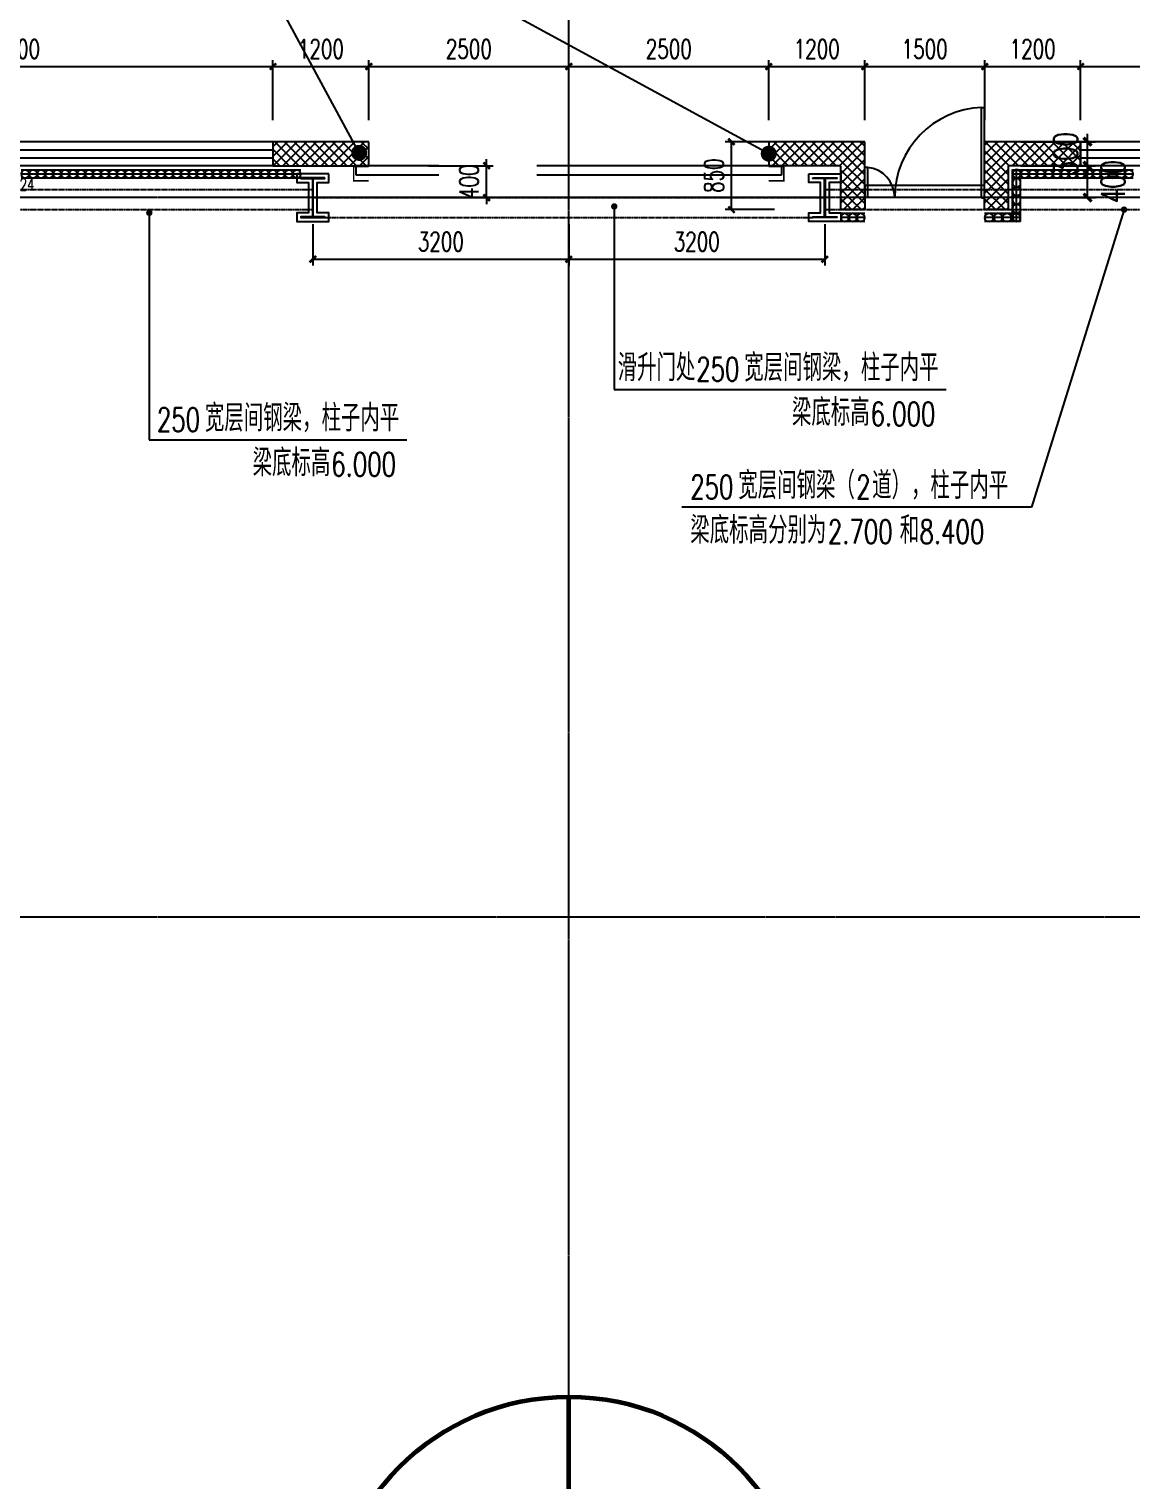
# Model space of a CAD drawing. Extents: x -954573 to 446329, y 489853 to 1226784.
# Drawn here: x -192454 to -178675, y 815779 to 833929 of the extents above; entities that cross this region are included whole.
import ezdxf

# ---------------------------------------------------------------- set-up
doc = ezdxf.new("R2010")
doc.units = 0
doc.header["$LTSCALE"] = 10
doc.header["$MEASUREMENT"] = 0
for name, pattern in [('10平面$0$10平面$0$DASH', [0.35, 0.25, -0.1]), ('10平面$0$DOTE', [2.42, 2, -0.2, 0.02, -0.2]), ('10平面$1$DASH', [0.35, 0.25, -0.1])]:
    doc.linetypes.add(name, pattern=pattern)
doc.layers.get('Defpoints').update_dxf_attribs({"color": 210})
for name, color, linetype in [('10平面$0$10平面$0$WINDOW', 8, 'Continuous'), ('10平面$0$A-AXIS-DOTE', 8, '10平面$0$DOTE'), ('10平面$0$A-AXIS-DP', 8, 'Continuous'), ('10平面$0$A-AXIS-SYMB', 8, 'Continuous'), ('10平面$0$A-HATCH-2', 8, 'Continuous'), ('10平面$0$A-HRAIL', 8, 'Continuous'), ('10平面$0$A-LIN-V', 8, 'Continuous'), ('10平面$0$A-SFCE', 8, 'Continuous'), ('10平面$0$A-WINDOW', 8, 'Continuous'), ('10平面$0$AS-WALL', 8, 'Continuous'), ('10平面$0$DIM_SYMB', 8, 'Continuous'), ('10平面$0$PUB_HATCH', 8, 'Continuous'), ('10平面$0$PUB_TEXT', 8, 'Continuous'), ('10平面$0$建-窗', 8, 'Continuous'), ('10平面$0$建-门窗编号', 8, 'Continuous'), ('A-LIN-V', 9, 'Continuous')]:
    doc.layers.add(name, color=color, linetype=linetype)
doc.styles.add('10平面$0$_TCH_DIM', font='SIMPLEX', dxfattribs={"bigfont": 'GBCBIG'})
doc.styles.add('10平面$0$_TCH_DIM_T3', font='SIMPLEX', dxfattribs={"width": 0.705882, "bigfont": 'GBCBIG'})
doc.styles.add('10平面$0$A-DIM_T3', font='SIMPLEX', dxfattribs={"width": 0.705882, "bigfont": 'GBCBIG'})
doc.styles.add('10平面$0$A-WIN-LABEL', font='SIMPLEX', dxfattribs={"bigfont": 'GBCBIG'})
doc.dimstyles.new('10平面$0$_TCH_ARCH&&80', dxfattribs={"dimtxt": 238, "dimasz": 80, "dimexe": 80, "dimexo": 80, "dimgap": 101, "dimtad": 1, "dimdec": 0, "dimzin": 0, "dimdsep": 46, "dimtxsty": '10平面$0$_TCH_DIM_T3', "dimblk": '10平面$0$_ArchTick', "dimcen": 0.09, "dimclrt": 7, "dimazin": 2, "dimtfac": 1, "dimtdec": 0, "dimtix": 1, "dimtmove": 2, "dimatfit": 3, "dimfxl": 0, "dimtolj": 1, "dimtzin": 0, "dimarcsym": 0})
doc.dimstyles.new('10平面$0$A-DIM&&100', dxfattribs={"dimtxt": 297.5, "dimasz": 100, "dimexe": 100, "dimexo": 100, "dimgap": 126.25, "dimtad": 1, "dimdec": 0, "dimzin": 0, "dimdsep": 46, "dimtxsty": '10平面$0$A-DIM_T3', "dimblk": '10平面$0$_ArchTick', "dimcen": 0.09, "dimclrt": 7, "dimazin": 2, "dimtfac": 1, "dimtdec": 0, "dimtix": 1, "dimtmove": 2, "dimatfit": 3, "dimfxl": 0, "dimtolj": 1, "dimtzin": 0, "dimarcsym": 0})
pattern_1 = [(45, (60, 0), (-60.000061, 60.000061), []), (135, (60, 0), (-60.000061, -60.000061), [])]

# ---------------------------------------------------------------- blocks, each defined once
blk = doc.blocks.new('10平面$0$_ArchTick')
at = {"color": 0, "linetype": 'ByBlock', "const_width": 0.4}
blk.add_lwpolyline([(-0.5, -0.5), (0.5, 0.5)], dxfattribs=at)
blk = doc.blocks.new('*D3172')
at = {"layer": '10平面$0$A-AXIS-DP', "color": 0, "lineweight": -2}
for p, q in [((35032, 26670), (35032, 26150)), ((38232, 26670), (38232, 26150)), ((35032, 26230), (38232, 26230))]:
    blk.add_line(p, q, dxfattribs=at)
at = {"layer": 'Defpoints', "color": 0}
for p in [(35032, 26750), (38232, 26750), (38232, 26230)]:
    blk.add_point(p, dxfattribs=at)
at = {"layer": '10平面$0$A-AXIS-DP', "color": 0, "lineweight": -2, "xscale": 80, "yscale": 80, "zscale": 80, "rotation": 180}
blk.add_blockref('10平面$0$_ArchTick', (35032, 26230), dxfattribs=at)
at = {"layer": '10平面$0$A-AXIS-DP', "color": 0, "lineweight": -2, "xscale": 80, "yscale": 80, "zscale": 80}
blk.add_blockref('10平面$0$_ArchTick', (38232, 26230), dxfattribs=at)
at = {"layer": '10平面$0$A-AXIS-DP', "color": 7, "insert": (36632, 26450), "char_height": 238, "attachment_point": 5, "style": '10平面$0$_TCH_DIM_T3'}
blk.add_mtext('\\A1;3200', dxfattribs=at)
blk = doc.blocks.new('*D3173')
at = {"layer": '10平面$0$A-AXIS-DP', "color": 0, "lineweight": -2}
for p, q in [((31832, 26670), (31832, 26150)), ((35032, 26670), (35032, 26150)), ((31832, 26230), (35032, 26230))]:
    blk.add_line(p, q, dxfattribs=at)
at = {"layer": 'Defpoints', "color": 0}
for p in [(31832, 26750), (35032, 26750), (35032, 26230)]:
    blk.add_point(p, dxfattribs=at)
at = {"layer": '10平面$0$A-AXIS-DP', "color": 0, "lineweight": -2, "xscale": 80, "yscale": 80, "zscale": 80, "rotation": 180}
blk.add_blockref('10平面$0$_ArchTick', (31832, 26230), dxfattribs=at)
at = {"layer": '10平面$0$A-AXIS-DP', "color": 0, "lineweight": -2, "xscale": 80, "yscale": 80, "zscale": 80}
blk.add_blockref('10平面$0$_ArchTick', (35032, 26230), dxfattribs=at)
at = {"layer": '10平面$0$A-AXIS-DP', "color": 7, "insert": (33432, 26450), "char_height": 238, "attachment_point": 5, "style": '10平面$0$_TCH_DIM_T3'}
blk.add_mtext('\\A1;3200', dxfattribs=at)
blk = doc.blocks.new('10平面$0$10平面$0$$DorLib2D$00000126')
at = {"color": 0, "linetype": 'Continuous'}
for p, q in [((-0.532, 0.5), (-0.532, 0.9)), ((0.532, 0.9), (0.532, 0.5))]:
    blk.add_line(p, q, dxfattribs=at)
at = {"color": 0, "linetype": '10平面$0$10平面$0$DASH'}
for p, q in [((-0.532, 0.9), (0.532, 0.9)), ((-0.532, 0.5), (0.532, 0.5))]:
    blk.add_line(p, q, dxfattribs=at)
blk = doc.blocks.new('10平面$0$DOOR2DLIB$SYSLIB$00000123')
at = {"color": 0}
for p, q in [((0.475, -0.001), (0.475, 0.752)), ((0.475, 0.752), (0.5, 0.752)), ((0.5, -0.001), (0.5, 0.752)), ((-0.5, 0), (-0.5, 0.252)), ((-0.475, 0.252), (-0.5, 0.252)), ((-0.475, 0), (-0.475, 0.252)), ((-0.475, 0), (-0.5, 0)), ((0.475, -0.001), (0.5, -0.001))]:
    blk.add_line(p, q, dxfattribs=at)
for centre, radius, start, end in [((0.505, -0.002), 0.755, 92.2493, 179.7238), ((-0.501, 0.003), 0.251, 359.7899, 84.0974)]:
    blk.add_arc(centre, radius, start, end, dxfattribs=at)
blk = doc.blocks.new('10平面$0$G$C325EBD4F')
at = {"layer": '10平面$0$PUB_HATCH'}
h = blk.add_hatch(dxfattribs=at)
h.set_pattern_fill('多孔材料', color=256, scale=30, style=0)
h.set_pattern_definition(pattern_1)
h.paths.add_polyline_path([(3700, -50), (3700, 250), (3400, 250)])
h = blk.add_hatch(dxfattribs=at)
h.set_pattern_fill('多孔材料', color=256, scale=30, style=0)
h.set_pattern_definition(pattern_1)
h.paths.add_polyline_path([(3700, -50), (3400, 250), (3400, -300), (3700, -600)])
h = blk.add_hatch(dxfattribs=at)
h.set_pattern_fill('多孔材料', color=256, scale=30, style=0)
h.set_pattern_definition(pattern_1)
h.paths.add_polyline_path([(5500, 250), (5200, 250), (5200, -50)])
h = blk.add_hatch(dxfattribs=at)
h.set_pattern_fill('多孔材料', color=256, scale=30, style=0)
h.set_pattern_definition(pattern_1)
h.paths.add_polyline_path([(5500, 250), (5200, -50), (5200, -600), (5500, -300)])
h = blk.add_hatch(dxfattribs=at)
h.set_pattern_fill('多孔材料', color=256, scale=30, style=0)
h.set_pattern_definition(pattern_1)
h.paths.add_polyline_path([(3700, -600), (3400, -300), (2500, -300), (2500, -600)])
h = blk.add_hatch(dxfattribs=at)
h.set_pattern_fill('多孔材料', color=256, scale=30, style=0)
h.set_pattern_definition(pattern_1)
h.paths.add_polyline_path([(6400, -300), (5500, -300), (5200, -600), (6400, -600)])
at = {"layer": '10平面$0$10平面$0$WINDOW'}
blk.add_line((5200, -50), (3700, -50), dxfattribs=at)
at = {"layer": '10平面$0$AS-WALL'}
for p, q in [((3700, 250), (3400, 250)), ((3400, 250), (3400, -300)), ((3700, -50), (3700, 250)), ((5500, 250), (5200, 250)), ((5200, 250), (5200, -50)), ((5500, 250), (5500, -300)), ((3700, -50), (3700, -600)), ((5200, -50), (5200, -600)), ((3400, -300), (2500, -300)), ((2500, -600), (2500, -300)), ((6400, -300), (5500, -300)), ((6400, -600), (6400, -300)), ((3700, -600), (2500, -600)), ((6400, -600), (5200, -600))]:
    blk.add_line(p, q, dxfattribs=at)
at = {"layer": '10平面$0$10平面$0$WINDOW', "zscale": 300}
for name, p, xscale, yscale, rotation in [('10平面$0$DOOR2DLIB$SYSLIB$00000123', (4450, 100), -1500, 1500, 180.0000000000445), ('10平面$0$10平面$0$$DorLib2D$00000126', (0, -450), 5000, -300, 180.0000000000008)]:
    blk.add_blockref(name, p, dxfattribs=dict(at, xscale=xscale, yscale=yscale, rotation=rotation))
blk = doc.blocks.new('10平面$0$342343243')
at = {"layer": '10平面$0$A-AXIS-DP', "color": 5}
blk.add_lwpolyline([(-155704, 832070), (-155404, 832070), (-155404, 832058), (-155550, 832058), (-155550, 831582), (-155404, 831582), (-155404, 831570), (-155704, 831570), (-155704, 831582), (-155558, 831582), (-155558, 832058), (-155704, 832058), (-155704, 832070)], close=True, dxfattribs=at)
at = {"layer": '10平面$0$A-HATCH-2'}
blk.add_lwpolyline([(-155754, 832120), (-155354, 832120), (-155354, 832008), (-155500, 832008), (-155500, 831632), (-155354, 831632), (-155354, 831520), (-155754, 831520), (-155754, 831632), (-155608, 831632), (-155608, 832008), (-155754, 832008)], close=True, dxfattribs=at)
blk = doc.blocks.new('10平面$0$w4234324')
at = {"layer": '10平面$0$A-AXIS-DP', "xscale": -1}
blk.add_blockref('10平面$0$342343243', (-344458, 0), dxfattribs=at)
at = {"layer": '10平面$0$A-AXIS-DP'}
blk.add_blockref('10平面$0$342343243', (-26950, 0), dxfattribs=at)
blk = doc.blocks.new('*D3364')
at = {"layer": '10平面$0$A-AXIS-DP', "color": 0, "lineweight": -2}
for p, q in [((-187460, 832220), (-186652, 832220)), ((-186732, 832220), (-186732, 832300)), ((-186732, 831820), (-186732, 832220)), ((-187460, 831820), (-186652, 831820)), ((-186732, 831820), (-186732, 831740))]:
    blk.add_line(p, q, dxfattribs=at)
at = {"layer": 'Defpoints', "color": 0}
for p in [(-187540, 832220), (-186732, 832220), (-187540, 831820)]:
    blk.add_point(p, dxfattribs=at)
at = {"layer": '10平面$0$A-AXIS-DP', "color": 0, "lineweight": -2, "xscale": 80, "yscale": 80, "zscale": 80}
for p, rotation in [((-186732, 832220), 270), ((-186732, 831820), 90)]:
    blk.add_blockref('10平面$0$_ArchTick', p, dxfattribs=dict(at, rotation=rotation))
at = {"layer": '10平面$0$A-AXIS-DP', "color": 7, "insert": (-186952, 832020), "char_height": 238, "attachment_point": 5, "rotation": 90, "style": '10平面$0$_TCH_DIM_T3'}
blk.add_mtext('\\A1;400', dxfattribs=at)
blk = doc.blocks.new('10平面$0$w4324324')
at = {"layer": '10平面$0$A-HATCH-2', "lineweight": 60}
for q in [(-1694760, 686605), (-1697614, 684532), (-1691907, 684532), (-1696524, 681178), (-1692997, 681178)]:
    blk.add_line((-1694760, 683605), q, dxfattribs=at)
blk.add_circle((-1694760, 683605), 3000, dxfattribs=at)
blk = doc.blocks.new('10平面$0$w423432')
at = {"layer": '10平面$0$A-LIN-V'}
blk.add_blockref('10平面$0$w4324324', (-16500, -9000), dxfattribs=at)
blk = doc.blocks.new('10平面$0$3333')
at = {"layer": '10平面$0$A-SFCE', "const_width": 20}
blk.add_lwpolyline([(-227064, 766320), (-227064, 766510), (-227244, 766510), (-227244, 766320)], dxfattribs=at)
blk = doc.blocks.new('10平面$0$99平面图例外参$0$$LinePat$圆环')
for points in [[(0, 150), (300, 150)], [(0, 0), (300, 0)], [(0, -150), (300, -150)]]:
    blk.add_lwpolyline(points)
at = {"color": 0}
blk.add_circle((150, 0), 150, dxfattribs=at)
blk = doc.blocks.new('10平面$0$34242343243')
at = {"layer": '10平面$0$A-HRAIL', "yscale": 0.3333333333333333, "zscale": 0.3333333333333333}
for p, xscale in [((-192454, 832114), -0.3333333334295547), ((-192354, 832114), -0.3333333334295547), ((-192254, 832114), -0.3333333334295547), ((-192154, 832114), -0.3333333334295547), ((-192054, 832114), -0.3333333334295547), ((-191954, 832114), -0.3333333334295547), ((-191854, 832114), -0.3333333334295547), ((-191754, 832114), -0.3333333334295547), ((-191654, 832114), -0.3333333334295547), ((-191554, 832114), -0.3333333334295547), ((-191454, 832114), -0.3333333334295547), ((-191354, 832114), -0.3333333334295547), ((-191254, 832114), -0.3333333334295547), ((-191154, 832114), -0.3333333334295547), ((-191054, 832114), -0.3333333334295547), ((-190954, 832114), -0.3333333334295547), ((-190854, 832114), -0.3333333334295547), ((-190754, 832114), -0.3333333334295547), ((-190654, 832114), -0.3333333334295547), ((-190554, 832114), -0.3333333334295547), ((-190454, 832114), -0.3333333334295547), ((-190354, 832114), -0.3333333334295547), ((-190254, 832114), -0.3333333334295547), ((-190154, 832114), -0.3333333334295547), ((-190054, 832114), -0.3333333334295547), ((-189954, 832114), -0.3333333334295547), ((-189854, 832114), -0.3333333334295547), ((-189754, 832114), -0.3333333334295547), ((-189654, 832114), -0.3333333334295547), ((-189554, 832114), -0.3333333334295547), ((-189454, 832114), -0.3333333334295547), ((-189354, 832114), -0.3333333334295547), ((-189254, 832114), -0.3333333334295547), ((-189154, 832114), -0.3333333334295547), ((-189054, 832114), -0.3333333334295547), ((-180054, 832114), -0.3344988349732452), ((-179953, 832114), -0.3344988349732452), ((-179853, 832114), -0.3344988349732452), ((-179753, 832114), -0.3344988349732452), ((-179652, 832114), -0.3344988349732452), ((-179552, 832114), -0.3344988349732452), ((-179452, 832114), -0.3344988349732452), ((-179351, 832114), -0.3344988349732452), ((-179251, 832114), -0.3344988349732452), ((-179151, 832114), -0.3344988349732452), ((-179050, 832114), -0.3344988349732452), ((-178950, 832114), -0.3344988349732452), ((-178850, 832114), -0.3344988349732452), ((-178749, 832114), -0.3344988349732452), ((-178649, 832114), -0.3344988349732452), ((-182204, 831570), -0.333333312028715), ((-182104, 831570), -0.333333312028715), ((-182004, 831570), -0.333333312028715), ((-180392, 831570), -0.3750000000093617), ((-180279, 831570), -0.3750000000093617), ((-180167, 831570), -0.3750000000093617), ((-180054, 831570), -0.3750000000093617)]:
    blk.add_blockref('10平面$0$99平面图例外参$0$$LinePat$圆环', p, dxfattribs=dict(at, xscale=xscale))
at = {"layer": '10平面$0$A-HRAIL', "xscale": -0.3611111227129974, "yscale": 0.3333333333333333, "zscale": 0.3333333333333333, "rotation": 270}
for p in [(-180104, 832062), (-180104, 831953), (-180104, 831845), (-180104, 831737), (-180104, 831628), (-180104, 831520)]:
    blk.add_blockref('10平面$0$99平面图例外参$0$$LinePat$圆环', p, dxfattribs=at)
at = {"layer": '10平面$0$A-SFCE', "rotation": 90}
blk.add_blockref('10平面$0$3333', (578115, 1059274), dxfattribs=at)
at = {"layer": '10平面$0$A-SFCE', "xscale": -1, "rotation": 270}
blk.add_blockref('10平面$0$3333', (-949525, 1059274), dxfattribs=at)
blk = doc.blocks.new('*D3874')
at = {"layer": '10平面$0$A-AXIS-DP', "color": 0, "lineweight": -2}
for p, q in [((-183134, 832520), (-183750, 832520)), ((-183670, 831670), (-183670, 832520)), ((-183134, 831670), (-183750, 831670))]:
    blk.add_line(p, q, dxfattribs=at)
at = {"layer": 'Defpoints', "color": 0}
for p in [(-183670, 832520), (-183054, 832520), (-183054, 831670)]:
    blk.add_point(p, dxfattribs=at)
at = {"layer": '10平面$0$A-AXIS-DP', "color": 0, "lineweight": -2, "xscale": 80, "yscale": 80, "zscale": 80}
for p, rotation in [((-183670, 832520), 90), ((-183670, 831670), 270)]:
    blk.add_blockref('10平面$0$_ArchTick', p, dxfattribs=dict(at, rotation=rotation))
at = {"layer": '10平面$0$A-AXIS-DP', "color": 7, "insert": (-183890, 832095), "char_height": 238, "attachment_point": 5, "rotation": 90, "style": '10平面$0$_TCH_DIM_T3'}
blk.add_mtext('\\A1;850', dxfattribs=at)
blk = doc.blocks.new('*D4035')
at = {"layer": '10平面$0$A-AXIS-DP', "color": 0, "lineweight": -2}
for p, q in [((-180050, 832220), (-179117, 832220)), ((-179217, 831820), (-179217, 832220)), ((-180050, 831820), (-179117, 831820))]:
    blk.add_line(p, q, dxfattribs=at)
at = {"layer": 'Defpoints', "color": 0}
for p in [(-180150, 832220), (-179217, 832220), (-180150, 831820)]:
    blk.add_point(p, dxfattribs=at)
at = {"layer": '10平面$0$A-AXIS-DP', "color": 0, "lineweight": -2, "xscale": 100, "yscale": 100, "zscale": 100}
for p, rotation in [((-179217, 832220), 90), ((-179217, 831820), 270)]:
    blk.add_blockref('10平面$0$_ArchTick', p, dxfattribs=dict(at, rotation=rotation))
at = {"layer": '10平面$0$A-AXIS-DP', "color": 7, "insert": (-178900, 832020), "char_height": 297.5, "attachment_point": 5, "rotation": 90, "style": '10平面$0$A-DIM_T3'}
blk.add_mtext('\\A1;400', dxfattribs=at)
blk = doc.blocks.new('*D4036')
at = {"layer": '10平面$0$A-AXIS-DP', "color": 0, "lineweight": -2}
for p, q in [((-179217, 832520), (-179217, 832620)), ((-180050, 832520), (-179117, 832520)), ((-179217, 832220), (-179217, 832520)), ((-180050, 832220), (-179117, 832220)), ((-179217, 832220), (-179217, 832120))]:
    blk.add_line(p, q, dxfattribs=at)
at = {"layer": 'Defpoints', "color": 0}
for p in [(-180150, 832520), (-179217, 832520), (-180150, 832220)]:
    blk.add_point(p, dxfattribs=at)
at = {"layer": '10平面$0$A-AXIS-DP', "color": 0, "lineweight": -2, "xscale": 100, "yscale": 100, "zscale": 100}
for p, rotation in [((-179217, 832520), 270), ((-179217, 832220), 90)]:
    blk.add_blockref('10平面$0$_ArchTick', p, dxfattribs=dict(at, rotation=rotation))
at = {"layer": '10平面$0$A-AXIS-DP', "color": 7, "insert": (-179492, 832370), "char_height": 297.5, "attachment_point": 5, "rotation": 90, "style": '10平面$0$A-DIM_T3'}
blk.add_mtext('\\A1;300', dxfattribs=at)
blk = doc.blocks.new('*D4287')
at = {"layer": '10平面$0$A-AXIS-DP', "color": 0, "lineweight": -2}
for p, q in [((-195804, 832790), (-195804, 833540)), ((-189404, 832790), (-189404, 833540)), ((-195804, 833460), (-189404, 833460))]:
    blk.add_line(p, q, dxfattribs=at)
at = {"layer": 'Defpoints', "color": 0}
for p in [(-189404, 833460), (-195804, 832710), (-189404, 832710)]:
    blk.add_point(p, dxfattribs=at)
at = {"layer": '10平面$0$A-AXIS-DP', "color": 0, "lineweight": -2, "xscale": 80, "yscale": 80, "zscale": 80, "rotation": 180}
blk.add_blockref('10平面$0$_ArchTick', (-195804, 833460), dxfattribs=at)
at = {"layer": '10平面$0$A-AXIS-DP', "color": 0, "lineweight": -2, "xscale": 80, "yscale": 80, "zscale": 80}
blk.add_blockref('10平面$0$_ArchTick', (-189404, 833460), dxfattribs=at)
at = {"layer": '10平面$0$A-AXIS-DP', "color": 7, "insert": (-192604, 833680), "char_height": 238, "attachment_point": 5, "style": '10平面$0$_TCH_DIM_T3'}
blk.add_mtext('\\A1;6400', dxfattribs=at)
blk = doc.blocks.new('*D4288')
at = {"layer": '10平面$0$A-AXIS-DP', "color": 0, "lineweight": -2}
for p, q in [((-189404, 832790), (-189404, 833540)), ((-188204, 832790), (-188204, 833540)), ((-189404, 833460), (-188204, 833460))]:
    blk.add_line(p, q, dxfattribs=at)
at = {"layer": 'Defpoints', "color": 0}
for p in [(-188204, 833460), (-189404, 832710), (-188204, 832710)]:
    blk.add_point(p, dxfattribs=at)
at = {"layer": '10平面$0$A-AXIS-DP', "color": 0, "lineweight": -2, "xscale": 80, "yscale": 80, "zscale": 80, "rotation": 180}
blk.add_blockref('10平面$0$_ArchTick', (-189404, 833460), dxfattribs=at)
at = {"layer": '10平面$0$A-AXIS-DP', "color": 0, "lineweight": -2, "xscale": 80, "yscale": 80, "zscale": 80}
blk.add_blockref('10平面$0$_ArchTick', (-188204, 833460), dxfattribs=at)
at = {"layer": '10平面$0$A-AXIS-DP', "color": 7, "insert": (-188804, 833680), "char_height": 238, "attachment_point": 5, "style": '10平面$0$_TCH_DIM_T3'}
blk.add_mtext('\\A1;1200', dxfattribs=at)
blk = doc.blocks.new('*D4289')
at = {"layer": '10平面$0$A-AXIS-DP', "color": 0, "lineweight": -2}
for p, q in [((-188204, 832790), (-188204, 833540)), ((-185704, 832790), (-185704, 833540)), ((-188204, 833460), (-185704, 833460))]:
    blk.add_line(p, q, dxfattribs=at)
at = {"layer": 'Defpoints', "color": 0}
for p in [(-185704, 833460), (-188204, 832710), (-185704, 832710)]:
    blk.add_point(p, dxfattribs=at)
at = {"layer": '10平面$0$A-AXIS-DP', "color": 0, "lineweight": -2, "xscale": 80, "yscale": 80, "zscale": 80, "rotation": 180}
blk.add_blockref('10平面$0$_ArchTick', (-188204, 833460), dxfattribs=at)
at = {"layer": '10平面$0$A-AXIS-DP', "color": 0, "lineweight": -2, "xscale": 80, "yscale": 80, "zscale": 80}
blk.add_blockref('10平面$0$_ArchTick', (-185704, 833460), dxfattribs=at)
at = {"layer": '10平面$0$A-AXIS-DP', "color": 7, "insert": (-186954, 833680), "char_height": 238, "attachment_point": 5, "style": '10平面$0$_TCH_DIM_T3'}
blk.add_mtext('\\A1;2500', dxfattribs=at)
blk = doc.blocks.new('*D4290')
at = {"layer": '10平面$0$A-AXIS-DP', "color": 0, "lineweight": -2}
for p, q in [((-185704, 832790), (-185704, 833540)), ((-183204, 832790), (-183204, 833540)), ((-185704, 833460), (-183204, 833460))]:
    blk.add_line(p, q, dxfattribs=at)
at = {"layer": 'Defpoints', "color": 0}
for p in [(-183204, 833460), (-185704, 832710), (-183204, 832710)]:
    blk.add_point(p, dxfattribs=at)
at = {"layer": '10平面$0$A-AXIS-DP', "color": 0, "lineweight": -2, "xscale": 80, "yscale": 80, "zscale": 80, "rotation": 180}
blk.add_blockref('10平面$0$_ArchTick', (-185704, 833460), dxfattribs=at)
at = {"layer": '10平面$0$A-AXIS-DP', "color": 0, "lineweight": -2, "xscale": 80, "yscale": 80, "zscale": 80}
blk.add_blockref('10平面$0$_ArchTick', (-183204, 833460), dxfattribs=at)
at = {"layer": '10平面$0$A-AXIS-DP', "color": 7, "insert": (-184454, 833680), "char_height": 238, "attachment_point": 5, "style": '10平面$0$_TCH_DIM_T3'}
blk.add_mtext('\\A1;2500', dxfattribs=at)
blk = doc.blocks.new('*D4291')
at = {"layer": '10平面$0$A-AXIS-DP', "color": 0, "lineweight": -2}
for p, q in [((-183204, 832790), (-183204, 833540)), ((-182004, 832790), (-182004, 833540)), ((-183204, 833460), (-182004, 833460))]:
    blk.add_line(p, q, dxfattribs=at)
at = {"layer": 'Defpoints', "color": 0}
for p in [(-182004, 833460), (-183204, 832710), (-182004, 832710)]:
    blk.add_point(p, dxfattribs=at)
at = {"layer": '10平面$0$A-AXIS-DP', "color": 0, "lineweight": -2, "xscale": 80, "yscale": 80, "zscale": 80, "rotation": 180}
blk.add_blockref('10平面$0$_ArchTick', (-183204, 833460), dxfattribs=at)
at = {"layer": '10平面$0$A-AXIS-DP', "color": 0, "lineweight": -2, "xscale": 80, "yscale": 80, "zscale": 80}
blk.add_blockref('10平面$0$_ArchTick', (-182004, 833460), dxfattribs=at)
at = {"layer": '10平面$0$A-AXIS-DP', "color": 7, "insert": (-182604, 833680), "char_height": 238, "attachment_point": 5, "style": '10平面$0$_TCH_DIM_T3'}
blk.add_mtext('\\A1;1200', dxfattribs=at)
blk = doc.blocks.new('*D4292')
at = {"layer": '10平面$0$A-AXIS-DP', "color": 0, "lineweight": -2}
for p, q in [((-182004, 832790), (-182004, 833540)), ((-180504, 832790), (-180504, 833540)), ((-182004, 833460), (-180504, 833460))]:
    blk.add_line(p, q, dxfattribs=at)
at = {"layer": 'Defpoints', "color": 0}
for p in [(-180504, 833460), (-182004, 832710), (-180504, 832710)]:
    blk.add_point(p, dxfattribs=at)
at = {"layer": '10平面$0$A-AXIS-DP', "color": 0, "lineweight": -2, "xscale": 80, "yscale": 80, "zscale": 80, "rotation": 180}
blk.add_blockref('10平面$0$_ArchTick', (-182004, 833460), dxfattribs=at)
at = {"layer": '10平面$0$A-AXIS-DP', "color": 0, "lineweight": -2, "xscale": 80, "yscale": 80, "zscale": 80}
blk.add_blockref('10平面$0$_ArchTick', (-180504, 833460), dxfattribs=at)
at = {"layer": '10平面$0$A-AXIS-DP', "color": 7, "insert": (-181254, 833680), "char_height": 238, "attachment_point": 5, "style": '10平面$0$_TCH_DIM_T3'}
blk.add_mtext('\\A1;1500', dxfattribs=at)
blk = doc.blocks.new('*D4293')
at = {"layer": '10平面$0$A-AXIS-DP', "color": 0, "lineweight": -2}
for p, q in [((-180504, 832790), (-180504, 833540)), ((-179304, 832790), (-179304, 833540)), ((-180504, 833460), (-179304, 833460))]:
    blk.add_line(p, q, dxfattribs=at)
at = {"layer": 'Defpoints', "color": 0}
for p in [(-179304, 833460), (-180504, 832710), (-179304, 832710)]:
    blk.add_point(p, dxfattribs=at)
at = {"layer": '10平面$0$A-AXIS-DP', "color": 0, "lineweight": -2, "xscale": 80, "yscale": 80, "zscale": 80, "rotation": 180}
blk.add_blockref('10平面$0$_ArchTick', (-180504, 833460), dxfattribs=at)
at = {"layer": '10平面$0$A-AXIS-DP', "color": 0, "lineweight": -2, "xscale": 80, "yscale": 80, "zscale": 80}
blk.add_blockref('10平面$0$_ArchTick', (-179304, 833460), dxfattribs=at)
at = {"layer": '10平面$0$A-AXIS-DP', "color": 7, "insert": (-179904, 833680), "char_height": 238, "attachment_point": 5, "style": '10平面$0$_TCH_DIM_T3'}
blk.add_mtext('\\A1;1200', dxfattribs=at)
blk = doc.blocks.new('*D4294')
at = {"layer": '10平面$0$A-AXIS-DP', "color": 0, "lineweight": -2}
for p, q in [((-179304, 832790), (-179304, 833540)), ((-166704, 832790), (-166704, 833540)), ((-179304, 833460), (-166704, 833460))]:
    blk.add_line(p, q, dxfattribs=at)
at = {"layer": 'Defpoints', "color": 0}
for p in [(-166704, 833460), (-179304, 832710), (-166704, 832710)]:
    blk.add_point(p, dxfattribs=at)
at = {"layer": '10平面$0$A-AXIS-DP', "color": 0, "lineweight": -2, "xscale": 80, "yscale": 80, "zscale": 80, "rotation": 180}
blk.add_blockref('10平面$0$_ArchTick', (-179304, 833460), dxfattribs=at)
at = {"layer": '10平面$0$A-AXIS-DP', "color": 0, "lineweight": -2, "xscale": 80, "yscale": 80, "zscale": 80}
blk.add_blockref('10平面$0$_ArchTick', (-166704, 833460), dxfattribs=at)
at = {"layer": '10平面$0$A-AXIS-DP', "color": 7, "insert": (-173004, 833680), "char_height": 238, "attachment_point": 5, "style": '10平面$0$_TCH_DIM_T3'}
blk.add_mtext('\\A1;12600', dxfattribs=at)
blk = doc.blocks.new('10平面$0$WINDOW2DLIB$DYNSTYLE$00000005')
at = {"color": 0}
for points in [[(-0.5, 0.5), (-0.5, -0.5)], [(-0.5, 0.5), (0.5, 0.5)], [(0.5, -0.5), (0.5, 0.5)], [(0.5, 0.1667), (-0.5, 0.1667)], [(0.5, -0.1667), (-0.5, -0.1667)], [(-0.5, -0.5), (0.5, -0.5)]]:
    blk.add_lwpolyline(points, dxfattribs=at)
blk = doc.blocks.new('10平面$0$dote')
at = {"layer": '10平面$0$A-AXIS-DOTE'}
for p, q in [((35032.2, -69160), (35032.2, 36662.3)), ((76282.2, 27000), (-41310, 27000)), ((76282.2, 18000), (-41310, 18000))]:
    blk.add_line(p, q, dxfattribs=at)
at = {"layer": '10平面$0$A-AXIS-DP'}
for p1, p2, picture, middle in [((31832.2, 26750), (35032.2, 26750), '*D3173', (33432.2, 26450)), ((35032.2, 26750), (38232.2, 26750), '*D3172', (36632.2, 26450))]:
    dim = blk.add_aligned_dim(p1=p1, p2=p2, distance=-520, dimstyle='10平面$0$_TCH_ARCH&&80', dxfattribs=at)
    dim.commit()
    dim.dimension.update_dxf_attribs({"geometry": picture, "text_midpoint": middle})
blk = doc.blocks.new('10平面$0$3243243')
at = {"layer": '10平面$0$A-AXIS-SYMB'}
for p, q in [((-185135.8, 831710), (-185135.8, 829420)), ((-178760, 831670), (-179920.3, 827947)), ((-190950, 831630), (-190950, 828790)), ((-185135.8, 829420), (-180985.8, 829420)), ((-190950, 828790), (-187730, 828790)), ((-179920.3, 827947), (-184290.3, 827947))]:
    blk.add_line(p, q, dxfattribs=at)
at = {"layer": '10平面$0$A-AXIS-SYMB', "const_width": 40}
for points in [[(-190950, 831650, 1), (-190950, 831610, 1)], [(-185135.8, 831730, 1), (-185135.8, 831690, 1)], [(-178754, 831689.1, 1), (-178766, 831650.9, 1)]]:
    blk.add_lwpolyline(points, format="xyb", close=True, dxfattribs=at)
at = {"layer": '10平面$0$A-SFCE', "linetype": '10平面$1$DASH'}
for p, q in [((-193654.2, 831920), (-188908.2, 831920)), ((-193654.2, 831670), (-188908.2, 831670))]:
    blk.add_line(p, q, dxfattribs=at)
at = {"layer": '10平面$0$A-SFCE', "color": 2, "linetype": '10平面$1$DASH'}
for p, q in [((-182500.2, 831920), (-177754.2, 831920)), ((-182500.2, 831670), (-177754.2, 831670))]:
    blk.add_line(p, q, dxfattribs=at)
at = {"layer": '10平面$0$A-SFCE', "color": 3, "linetype": '10平面$1$DASH'}
for p, q in [((-188900.2, 831820), (-182508.2, 831820)), ((-188754.2, 831570), (-182654.2, 831570))]:
    blk.add_line(p, q, dxfattribs=at)
at = {"layer": '10平面$0$PUB_TEXT', "style": '10平面$0$_TCH_DIM'}
for s, height, p in [('滑升门处', 337.59, (-185094, 829525)), ('宽层间钢梁，柱子内平', 337.59, (-183511, 829525)), ('梁底标高', 337.59, (-182913.8, 828965)), ('宽层间钢梁，柱子内平', 337.59, (-190255.2, 828895)), ('梁底标高', 337.59, (-189658, 828335)), ('宽层间钢梁（', 337.59, (-183585.3, 828052)), ('道），柱子内平', 337.59, (-181910.8, 828052)), ('梁底标高分别为', 337.59, (-184185.3, 827492)), ('和', 337.6, (-181565.1, 827492))]:
    blk.add_text(s, height=height, dxfattribs=at).set_placement(p)
at = {"layer": '10平面$0$PUB_TEXT', "style": '10平面$0$_TCH_DIM', "width": 0.705882}
for s, p in [('250', (-184111, 829525)), ('250', (-190855.2, 828895)), ('6.000', (-181930.8, 828965)), ('6.000', (-188675, 828335)), ('250', (-184185.3, 828052)), ('2', (-182110.8, 828052)), ('2.700', (-182465.1, 827492)), ('8.400', (-181319.3, 827492))]:
    blk.add_text(s, height=297.5, dxfattribs=at).set_placement(p)
at = {"layer": '10平面$0$A-AXIS-DP', "color": 1}
dim = blk.add_aligned_dim(p1=(-187540, 831820), p2=(-187540, 832220), distance=-808, dimstyle='10平面$0$_TCH_ARCH&&80', dxfattribs=at)
dim.commit()
dim.dimension.update_dxf_attribs({"geometry": '*D3364', "text_midpoint": (-186952, 832020)})
blk = doc.blocks.new('10平面')
at = {"layer": '10平面$0$PUB_HATCH'}
h = blk.add_hatch(dxfattribs=at)
h.set_pattern_fill('多孔材料', color=256, scale=30, style=0)
h.set_pattern_definition(pattern_1)
h.paths.add_polyline_path([(-188204.2, 832520), (-189404.2, 832520), (-189404.2, 832220), (-188204.2, 832220)])
at = {"layer": '10平面$0$AS-WALL'}
for p, q in [((-188204.2, 832520), (-189404.2, 832520)), ((-189404.2, 832520), (-189404.2, 832220)), ((-188204.2, 832220), (-188204.2, 832520)), ((-179304.2, 832220), (-179304.2, 832520)), ((-189404.2, 832220), (-188204.2, 832220))]:
    blk.add_line(p, q, dxfattribs=at)
at = {"layer": '10平面$0$DIM_SYMB'}
for p in [(-188325.8, 832380), (-183204.2, 832370)]:
    blk.add_line(p, (-190445.8, 836310), dxfattribs=at)
at = {"layer": '10平面$0$DIM_SYMB', "const_width": 100}
for points in [[(-188302.1, 832336, 1), (-188349.6, 832424, 1)], [(-183160.3, 832346.1, 1), (-183248.1, 832393.9, 1)]]:
    blk.add_lwpolyline(points, format="xyb", close=True, dxfattribs=at)
at = {"xscale": -1, "rotation": 180}
blk.add_blockref('10平面$0$G$C325EBD4F', (-185704.2, 831920), dxfattribs=at)
at = {"layer": '10平面$0$A-AXIS-DP'}
blk.add_blockref('10平面$0$3243243', (0, 0), dxfattribs=at)
at = {"layer": '10平面$0$A-LIN-V'}
blk.add_blockref('10平面$0$w423432', (1525556.2, 139215), dxfattribs=at)
at = {"layer": '10平面$0$A-WINDOW'}
blk.add_blockref('10平面$0$w4234324', (0, 0), dxfattribs=at)
at = {"layer": '10平面$0$AS-WALL'}
blk.add_blockref('10平面$0$dote', (-220736.4, 804820), dxfattribs=at)
at = {"layer": '10平面$0$DIM_SYMB'}
blk.add_blockref('10平面$0$34242343243', (0, 0), dxfattribs=at)
at = {"layer": '10平面$0$建-窗'}
ref = blk.add_blockref('10平面$0$WINDOW2DLIB$DYNSTYLE$00000005', (-192604.2, 832370), dxfattribs=dict(at, xscale=-6400, yscale=300, zscale=300, rotation=1.31859911045973e-10))
ref.add_attrib('A', 'C6424', (-192844.2, 831910.6), dxfattribs={"layer": '10平面$0$建-门窗编号', "height": 148.75, "style": '10平面$0$A-WIN-LABEL', "width": 0.705882})
ref = blk.add_blockref('10平面$0$WINDOW2DLIB$DYNSTYLE$00000005', (-173004.2, 832370), dxfattribs=dict(at, xscale=-12600, yscale=300, zscale=300, rotation=359.9999999999947))
ref.add_attrib('A', 'C12624', (-173284.2, 831910.6), dxfattribs={"layer": '10平面$0$建-门窗编号', "height": 148.75, "style": '10平面$0$A-WIN-LABEL', "width": 0.705882})
at = {"layer": '10平面$0$A-AXIS-DP'}
for p1, p2, distance, dimstyle, picture, middle in [((-195804.2, 832710), (-189404.2, 832710), 750, '10平面$0$_TCH_ARCH&&80', '*D4287', (-192604.2, 833680)), ((-189404.2, 832710), (-188204.2, 832710), 750, '10平面$0$_TCH_ARCH&&80', '*D4288', (-188804.2, 833680)), ((-188204.2, 832710), (-185704.2, 832710), 750, '10平面$0$_TCH_ARCH&&80', '*D4289', (-186954.2, 833680)), ((-185704.2, 832710), (-183204.2, 832710), 750, '10平面$0$_TCH_ARCH&&80', '*D4290', (-184454.2, 833680)), ((-183204.2, 832710), (-182004.2, 832710), 750, '10平面$0$_TCH_ARCH&&80', '*D4291', (-182604.2, 833680)), ((-182004.2, 832710), (-180504.2, 832710), 750, '10平面$0$_TCH_ARCH&&80', '*D4292', (-181254.2, 833680)), ((-180504.2, 832710), (-179304.2, 832710), 750, '10平面$0$_TCH_ARCH&&80', '*D4293', (-179904.2, 833680)), ((-179304.2, 832710), (-166704.2, 832710), 750, '10平面$0$_TCH_ARCH&&80', '*D4294', (-173004.2, 833680)), ((-183054.2, 831670), (-183054.2, 832520), 615.8, '10平面$0$_TCH_ARCH&&80', '*D3874', (-183890, 832095)), ((-180150, 832220), (-180150, 832520), -933.3, '10平面$0$A-DIM&&100', '*D4036', (-179491.7, 832370))]:
    dim = blk.add_aligned_dim(p1=p1, p2=p2, distance=distance, dimstyle=dimstyle, dxfattribs=at)
    dim.commit()
    dim.dimension.update_dxf_attribs({"geometry": picture, "text_midpoint": middle})
dim = blk.add_linear_dim(base=(-179216.7, 832220), p1=(-180150, 831820), p2=(-180150, 832220), angle=90, dimstyle='10平面$0$A-DIM&&100', dxfattribs=at)
dim.commit()
dim.dimension.update_dxf_attribs({"geometry": '*D4035', "text_midpoint": (-178900, 832020), "dimtype": 129})

msp = doc.modelspace()

# ---------------------------------------------------------------- block references
at = {"layer": 'A-LIN-V'}
msp.add_blockref('10平面', (0, 0), dxfattribs=at)

doc.saveas('drawing.dxf')
